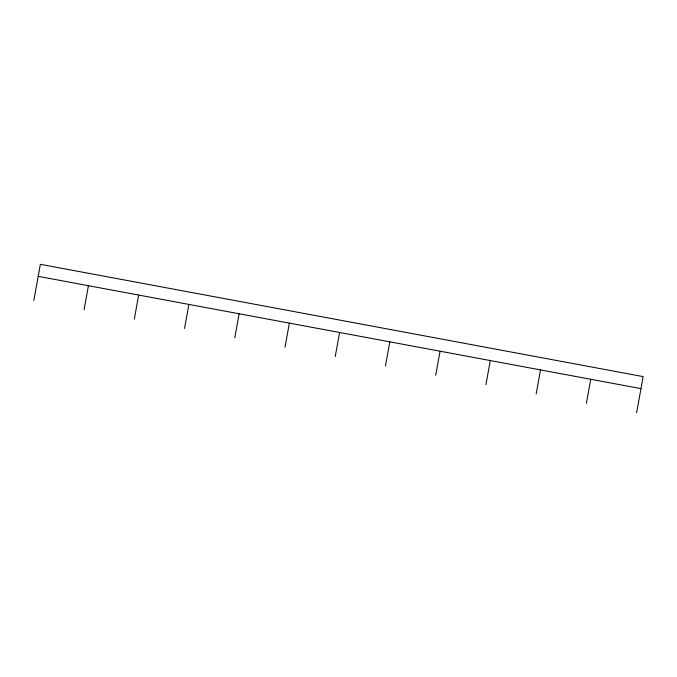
<?xml version="1.0" encoding="UTF-8"?>
<svg xmlns="http://www.w3.org/2000/svg" width="677" height="677" viewBox="0 0 677 677"><rect width="100%" height="100%" fill="white"/><g stroke="black" fill="none" stroke-linecap="round" stroke-linejoin="round"><path stroke-width="1.02" d="M33.85 300.393L40.366 264.318L643.15 376.607L636.634 412.682M84.083 309.753L88.425 285.702M134.317 319.104L138.658 295.054M184.542 328.463L188.891 304.413M234.775 337.823L239.125 313.773M285.009 347.183L289.358 323.132M335.242 356.542L339.583 332.483M385.475 365.893L389.817 341.843M435.709 375.253L440.05 351.202M485.934 384.612L490.283 360.562M536.167 393.972L540.517 369.921M586.4 403.323L590.742 379.272M38.191 276.343L640.975 388.632"/></g></svg>
